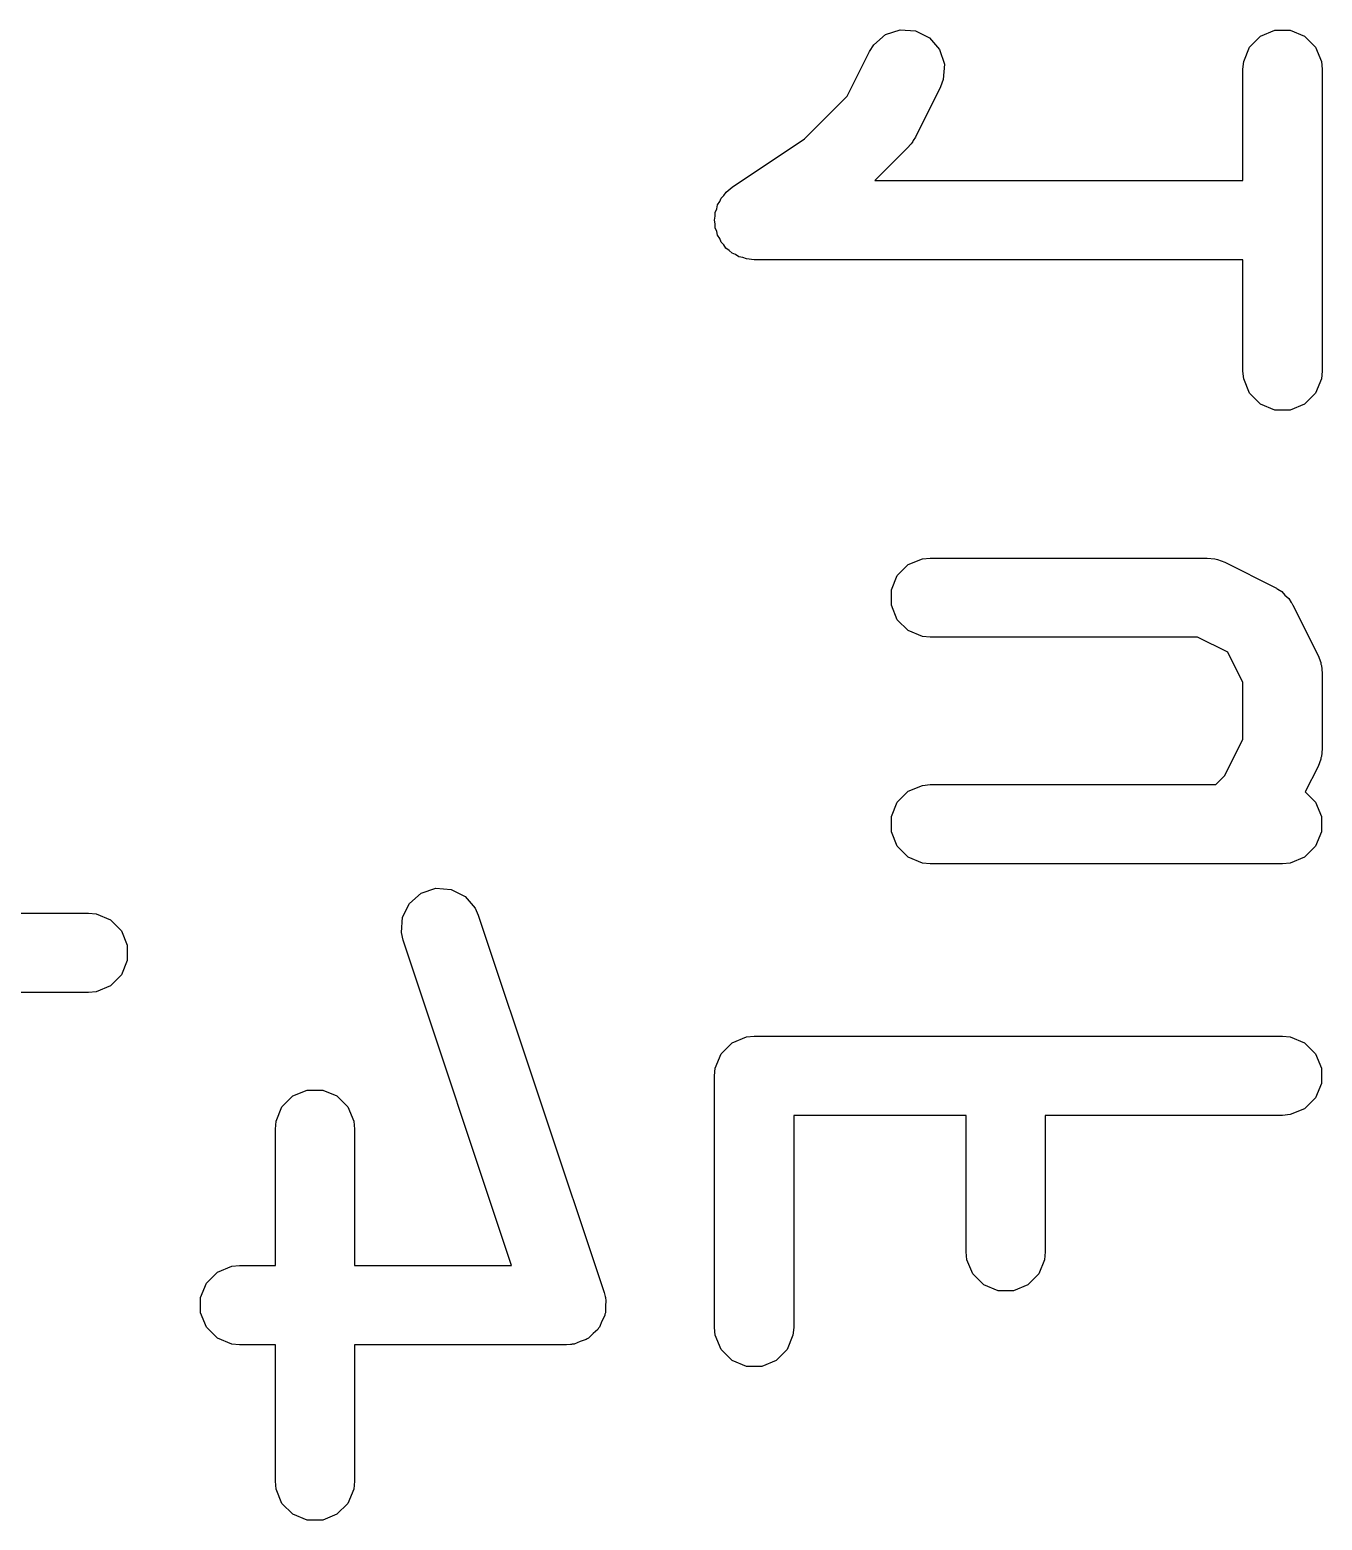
# Model space of a CAD drawing. Header units: inches. Extents: x -2.1 to 1.75, y 0.25 to 2.74.
# Drawn here: x -0.6416 to -0.5453, y 2.3003 to 2.4114 of the extents above; entities that cross this region are included whole.
import ezdxf

# ---------------------------------------------------------------- set-up
doc = ezdxf.new("R2010")
doc.units = ezdxf.units.IN
doc.header["$MEASUREMENT"] = 0
doc.layers.add('BLACK', color=250, linetype='CONTINUOUS')

msp = doc.modelspace()

# ---------------------------------------------------------------- linework, layer by layer
at = {"layer": 'BLACK', "linetype": 'CONTINUOUS'}
for p, q in [((-0.57869, 2.41024), (-0.57782, 2.411)), ((-0.57782, 2.411), (-0.57673, 2.41136)), ((-0.57673, 2.41136), (-0.57558, 2.41128)), ((-0.57558, 2.41128), (-0.57455, 2.41076)), ((-0.57455, 2.41076), (-0.57379, 2.40989)), ((-0.55069, 2.41007), (-0.54988, 2.41089)), ((-0.54988, 2.41089), (-0.54881, 2.41133)), ((-0.54881, 2.41133), (-0.54766, 2.41133)), ((-0.54766, 2.41133), (-0.54659, 2.41089)), ((-0.54659, 2.41089), (-0.54578, 2.41007)), ((-0.58066, 2.40643), (-0.579, 2.40975)), ((-0.579, 2.40975), (-0.57869, 2.41024)), ((-0.57379, 2.40989), (-0.57343, 2.4088)), ((-0.55113, 2.40901), (-0.55069, 2.41007)), ((-0.54578, 2.41007), (-0.54534, 2.40901)), ((-0.57343, 2.4088), (-0.57351, 2.40765)), ((-0.55119, 2.40843), (-0.55113, 2.40901)), ((-0.55119, 2.40014), (-0.55119, 2.40843)), ((-0.54534, 2.40901), (-0.54528, 2.40843)), ((-0.54528, 2.40843), (-0.54528, 2.38593)), ((-0.57372, 2.40711), (-0.57559, 2.40336)), ((-0.57351, 2.40765), (-0.57372, 2.40711)), ((-0.58386, 2.40323), (-0.58066, 2.40643)), ((-0.58924, 2.39964), (-0.58386, 2.40323)), ((-0.57614, 2.40259), (-0.5786, 2.40014)), ((-0.57596, 2.40282), (-0.57614, 2.40259)), ((-0.5759, 2.40287), (-0.57596, 2.40282)), ((-0.57584, 2.40296), (-0.5759, 2.40287)), ((-0.57578, 2.40304), (-0.57584, 2.40296)), ((-0.57575, 2.40311), (-0.57578, 2.40304)), ((-0.57559, 2.40336), (-0.57575, 2.40311)), ((-0.58985, 2.39903), (-0.58969, 2.39927)), ((-0.58969, 2.39927), (-0.58925, 2.39964)), ((-0.58925, 2.39964), (-0.58925, 2.39964)), ((-0.58925, 2.39964), (-0.58925, 2.39964)), ((-0.58925, 2.39964), (-0.58924, 2.39964)), ((-0.5786, 2.40014), (-0.55119, 2.40014)), ((-0.59039, 2.39803), (-0.59033, 2.39832)), ((-0.59033, 2.39832), (-0.59017, 2.39856)), ((-0.59017, 2.39856), (-0.59006, 2.39882)), ((-0.59006, 2.39882), (-0.58985, 2.39903)), ((-0.59056, 2.39719), (-0.5905, 2.39747)), ((-0.5905, 2.3969), (-0.59056, 2.39719)), ((-0.5905, 2.39776), (-0.59039, 2.39803)), ((-0.5905, 2.39747), (-0.5905, 2.39776)), ((-0.5905, 2.39661), (-0.5905, 2.3969)), ((-0.59039, 2.39634), (-0.5905, 2.39661)), ((-0.59033, 2.39606), (-0.59039, 2.39634)), ((-0.59017, 2.39581), (-0.59033, 2.39606)), ((-0.59006, 2.39554), (-0.59017, 2.39581)), ((-0.58986, 2.39534), (-0.59006, 2.39554)), ((-0.5897, 2.3951), (-0.58986, 2.39534)), ((-0.58945, 2.39493), (-0.5897, 2.3951)), ((-0.58925, 2.39473), (-0.58945, 2.39493)), ((-0.58898, 2.39462), (-0.58925, 2.39473)), ((-0.58874, 2.39446), (-0.58898, 2.39462)), ((-0.58845, 2.3944), (-0.58874, 2.39446)), ((-0.58818, 2.39429), (-0.58845, 2.3944)), ((-0.58761, 2.39423), (-0.58818, 2.39429)), ((-0.55119, 2.39423), (-0.58761, 2.39423)), ((-0.58761, 2.39423), (-0.58761, 2.39423)), ((-0.58761, 2.39423), (-0.58761, 2.39423)), ((-0.58761, 2.39423), (-0.58761, 2.39423)), ((-0.55119, 2.38593), (-0.55119, 2.39423)), ((-0.55113, 2.38536), (-0.55119, 2.38593)), ((-0.54528, 2.38593), (-0.54534, 2.38536)), ((-0.55069, 2.38429), (-0.55113, 2.38536)), ((-0.54534, 2.38536), (-0.54578, 2.38429)), ((-0.54988, 2.38348), (-0.55069, 2.38429)), ((-0.54578, 2.38429), (-0.54659, 2.38348)), ((-0.54881, 2.38304), (-0.54988, 2.38348)), ((-0.54766, 2.38304), (-0.54881, 2.38304)), ((-0.54659, 2.38348), (-0.54766, 2.38304)), ((-0.57694, 2.3707), (-0.57612, 2.37152)), ((-0.57612, 2.37152), (-0.57506, 2.37196)), ((-0.57506, 2.37196), (-0.57448, 2.37201)), ((-0.57448, 2.37201), (-0.55386, 2.37201)), ((-0.55386, 2.37201), (-0.55328, 2.37196)), ((-0.55328, 2.37196), (-0.55319, 2.37192)), ((-0.55319, 2.37192), (-0.55308, 2.37191)), ((-0.55308, 2.37191), (-0.55254, 2.3717)), ((-0.55254, 2.3717), (-0.54879, 2.36983)), ((-0.57738, 2.36964), (-0.57694, 2.3707)), ((-0.57738, 2.36849), (-0.57738, 2.36964)), ((-0.54879, 2.36983), (-0.54869, 2.36977)), ((-0.54869, 2.36977), (-0.54865, 2.36975)), ((-0.54865, 2.36975), (-0.54859, 2.3697)), ((-0.54859, 2.3697), (-0.5483, 2.36952)), ((-0.5483, 2.36952), (-0.54806, 2.36924)), ((-0.54806, 2.36924), (-0.54778, 2.369)), ((-0.57694, 2.36742), (-0.57738, 2.36849)), ((-0.54778, 2.369), (-0.54759, 2.36871)), ((-0.54759, 2.36871), (-0.54754, 2.36865)), ((-0.54754, 2.36865), (-0.54753, 2.3686)), ((-0.54753, 2.3686), (-0.54747, 2.36851)), ((-0.54747, 2.36851), (-0.54559, 2.36476)), ((-0.57612, 2.36661), (-0.57694, 2.36742)), ((-0.57506, 2.36617), (-0.57612, 2.36661)), ((-0.57448, 2.36611), (-0.57506, 2.36617)), ((-0.55456, 2.36611), (-0.57448, 2.36611)), ((-0.55231, 2.36499), (-0.55456, 2.36611)), ((-0.55119, 2.36274), (-0.55231, 2.36499)), ((-0.54559, 2.36476), (-0.54539, 2.36422)), ((-0.54539, 2.36422), (-0.54538, 2.36411)), ((-0.54538, 2.36411), (-0.54534, 2.36401)), ((-0.54534, 2.36401), (-0.54528, 2.36344)), ((-0.55119, 2.35851), (-0.55119, 2.36274)), ((-0.54528, 2.36344), (-0.54528, 2.35781)), ((-0.55254, 2.35581), (-0.55119, 2.35851)), ((-0.54539, 2.35703), (-0.54559, 2.35649)), ((-0.54538, 2.35714), (-0.54539, 2.35703)), ((-0.54534, 2.35724), (-0.54538, 2.35714)), ((-0.54528, 2.35781), (-0.54534, 2.35724)), ((-0.54559, 2.35649), (-0.54654, 2.35459)), ((-0.57612, 2.35464), (-0.57506, 2.35508)), ((-0.57506, 2.35508), (-0.57448, 2.35514)), ((-0.57448, 2.35514), (-0.55321, 2.35514)), ((-0.55321, 2.35514), (-0.55254, 2.35581)), ((-0.57738, 2.35276), (-0.57694, 2.35383)), ((-0.57694, 2.35383), (-0.57612, 2.35464)), ((-0.54654, 2.35459), (-0.54578, 2.35383)), ((-0.54578, 2.35383), (-0.54534, 2.35276)), ((-0.57738, 2.35161), (-0.57738, 2.35276)), ((-0.54534, 2.35276), (-0.54534, 2.35161)), ((-0.57694, 2.35055), (-0.57738, 2.35161)), ((-0.54534, 2.35161), (-0.54578, 2.35055)), ((-0.57612, 2.34973), (-0.57694, 2.35055)), ((-0.54578, 2.35055), (-0.54659, 2.34973)), ((-0.57506, 2.34929), (-0.57612, 2.34973)), ((-0.57448, 2.34924), (-0.57506, 2.34929)), ((-0.54824, 2.34924), (-0.57448, 2.34924)), ((-0.54766, 2.34929), (-0.54824, 2.34924)), ((-0.54659, 2.34973), (-0.54766, 2.34929)), ((-0.61328, 2.34629), (-0.61241, 2.34705)), ((-0.61241, 2.34705), (-0.61132, 2.34741)), ((-0.61132, 2.34741), (-0.61017, 2.34733)), ((-0.61017, 2.34733), (-0.60914, 2.34681)), ((-0.61379, 2.34526), (-0.61328, 2.34629)), ((-0.60914, 2.34681), (-0.60838, 2.34594)), ((-0.60838, 2.34594), (-0.60815, 2.34541)), ((-0.66344, 2.34556), (-0.63719, 2.34556)), ((-0.63719, 2.34556), (-0.63662, 2.3455)), ((-0.63662, 2.3455), (-0.63555, 2.34506)), ((-0.63555, 2.34506), (-0.63474, 2.34425)), ((-0.61388, 2.34411), (-0.61379, 2.34526)), ((-0.60815, 2.34541), (-0.59877, 2.31729)), ((-0.63474, 2.34425), (-0.6343, 2.34318)), ((-0.61375, 2.34355), (-0.61388, 2.34411)), ((-0.6343, 2.34318), (-0.6343, 2.34203)), ((-0.60567, 2.31931), (-0.61375, 2.34355)), ((-0.6343, 2.34203), (-0.63474, 2.34097)), ((-0.63474, 2.34097), (-0.63555, 2.34015)), ((-0.63719, 2.33965), (-0.65896, 2.33965)), ((-0.63662, 2.33971), (-0.63719, 2.33965)), ((-0.63555, 2.34015), (-0.63662, 2.33971)), ((-0.58925, 2.3359), (-0.58818, 2.33634)), ((-0.58818, 2.33634), (-0.58761, 2.33639)), ((-0.58761, 2.33639), (-0.54824, 2.33639)), ((-0.54824, 2.33639), (-0.54766, 2.33634)), ((-0.54766, 2.33634), (-0.54659, 2.3359)), ((-0.5905, 2.33402), (-0.59006, 2.33508)), ((-0.59006, 2.33508), (-0.58925, 2.3359)), ((-0.54659, 2.3359), (-0.54578, 2.33508)), ((-0.54578, 2.33508), (-0.54534, 2.33402)), ((-0.59056, 2.33344), (-0.5905, 2.33402)), ((-0.54534, 2.33402), (-0.54534, 2.33287)), ((-0.59056, 2.31469), (-0.59056, 2.33344)), ((-0.54534, 2.33287), (-0.54578, 2.3318)), ((-0.62278, 2.33112), (-0.62196, 2.33194)), ((-0.62196, 2.33194), (-0.6209, 2.33238)), ((-0.6209, 2.33238), (-0.61974, 2.33238)), ((-0.61974, 2.33238), (-0.61868, 2.33194)), ((-0.61868, 2.33194), (-0.61787, 2.33112)), ((-0.54578, 2.3318), (-0.54659, 2.33099)), ((-0.62322, 2.33006), (-0.62278, 2.33112)), ((-0.61787, 2.33112), (-0.61742, 2.33006)), ((-0.57181, 2.33049), (-0.58465, 2.33049)), ((-0.58465, 2.33049), (-0.58465, 2.31469)), ((-0.57181, 2.32032), (-0.57181, 2.33049)), ((-0.54824, 2.33049), (-0.56591, 2.33049)), ((-0.56591, 2.33049), (-0.56591, 2.32032)), ((-0.54766, 2.33055), (-0.54824, 2.33049)), ((-0.54659, 2.33099), (-0.54766, 2.33055)), ((-0.62327, 2.32948), (-0.62322, 2.33006)), ((-0.62327, 2.31931), (-0.62327, 2.32948)), ((-0.61742, 2.33006), (-0.61737, 2.32948)), ((-0.61737, 2.32948), (-0.61737, 2.31931)), ((-0.62759, 2.31881), (-0.62652, 2.31925)), ((-0.62652, 2.31925), (-0.62594, 2.31931)), ((-0.62594, 2.31931), (-0.62327, 2.31931)), ((-0.61737, 2.31931), (-0.60567, 2.31931)), ((-0.57175, 2.31974), (-0.57181, 2.32032)), ((-0.57131, 2.31868), (-0.57175, 2.31974)), ((-0.56596, 2.31974), (-0.5664, 2.31868)), ((-0.56591, 2.32032), (-0.56596, 2.31974)), ((-0.6284, 2.318), (-0.62759, 2.31881)), ((-0.5705, 2.31786), (-0.57131, 2.31868)), ((-0.5664, 2.31868), (-0.56722, 2.31786)), ((-0.62884, 2.31693), (-0.6284, 2.318)), ((-0.59877, 2.31729), (-0.59871, 2.31701)), ((-0.56943, 2.31742), (-0.5705, 2.31786)), ((-0.56828, 2.31742), (-0.56943, 2.31742)), ((-0.56722, 2.31786), (-0.56828, 2.31742)), ((-0.62884, 2.31578), (-0.62884, 2.31693)), ((-0.59871, 2.31701), (-0.59868, 2.31693)), ((-0.59868, 2.31693), (-0.59868, 2.31688)), ((-0.59868, 2.31688), (-0.59864, 2.31673)), ((-0.59864, 2.31673), (-0.59868, 2.31626)), ((-0.59868, 2.31626), (-0.59868, 2.31578)), ((-0.6284, 2.31472), (-0.62884, 2.31578)), ((-0.59894, 2.31516), (-0.59912, 2.31472)), ((-0.59873, 2.31558), (-0.59894, 2.31516)), ((-0.59872, 2.31568), (-0.59873, 2.31558)), ((-0.59868, 2.31578), (-0.59872, 2.31568)), ((-0.62759, 2.3139), (-0.6284, 2.31472)), ((-0.62652, 2.31346), (-0.62759, 2.3139)), ((-0.60011, 2.31379), (-0.60056, 2.31364)), ((-0.60003, 2.31386), (-0.60011, 2.31379)), ((-0.59993, 2.3139), (-0.60003, 2.31386)), ((-0.5996, 2.31424), (-0.59993, 2.3139)), ((-0.59924, 2.31455), (-0.5996, 2.31424)), ((-0.59919, 2.31464), (-0.59924, 2.31455)), ((-0.59912, 2.31472), (-0.59919, 2.31464)), ((-0.5905, 2.31412), (-0.59056, 2.31469)), ((-0.59006, 2.31305), (-0.5905, 2.31412)), ((-0.58471, 2.31412), (-0.58515, 2.31305)), ((-0.58465, 2.31469), (-0.58471, 2.31412)), ((-0.62594, 2.31341), (-0.62652, 2.31346)), ((-0.62327, 2.31341), (-0.62594, 2.31341)), ((-0.62327, 2.30324), (-0.62327, 2.31341)), ((-0.60157, 2.31341), (-0.61737, 2.31341)), ((-0.61737, 2.31341), (-0.61737, 2.30324)), ((-0.60128, 2.31343), (-0.60157, 2.31341)), ((-0.6012, 2.31343), (-0.60128, 2.31343)), ((-0.60115, 2.31345), (-0.6012, 2.31343)), ((-0.601, 2.31346), (-0.60115, 2.31345)), ((-0.60056, 2.31364), (-0.601, 2.31346)), ((-0.58925, 2.31224), (-0.59006, 2.31305)), ((-0.58515, 2.31305), (-0.58597, 2.31224)), ((-0.58818, 2.3118), (-0.58925, 2.31224)), ((-0.58703, 2.3118), (-0.58818, 2.3118)), ((-0.58597, 2.31224), (-0.58703, 2.3118)), ((-0.62322, 2.30266), (-0.62327, 2.30324)), ((-0.62278, 2.30159), (-0.62322, 2.30266)), ((-0.61742, 2.30266), (-0.61787, 2.30159)), ((-0.61737, 2.30324), (-0.61742, 2.30266)), ((-0.62196, 2.30078), (-0.62278, 2.30159)), ((-0.61787, 2.30159), (-0.61868, 2.30078)), ((-0.6209, 2.30034), (-0.62196, 2.30078)), ((-0.61868, 2.30078), (-0.61974, 2.30034)), ((-0.61974, 2.30034), (-0.6209, 2.30034))]:
    msp.add_line(p, q, dxfattribs=at)

doc.saveas('drawing.dxf')
